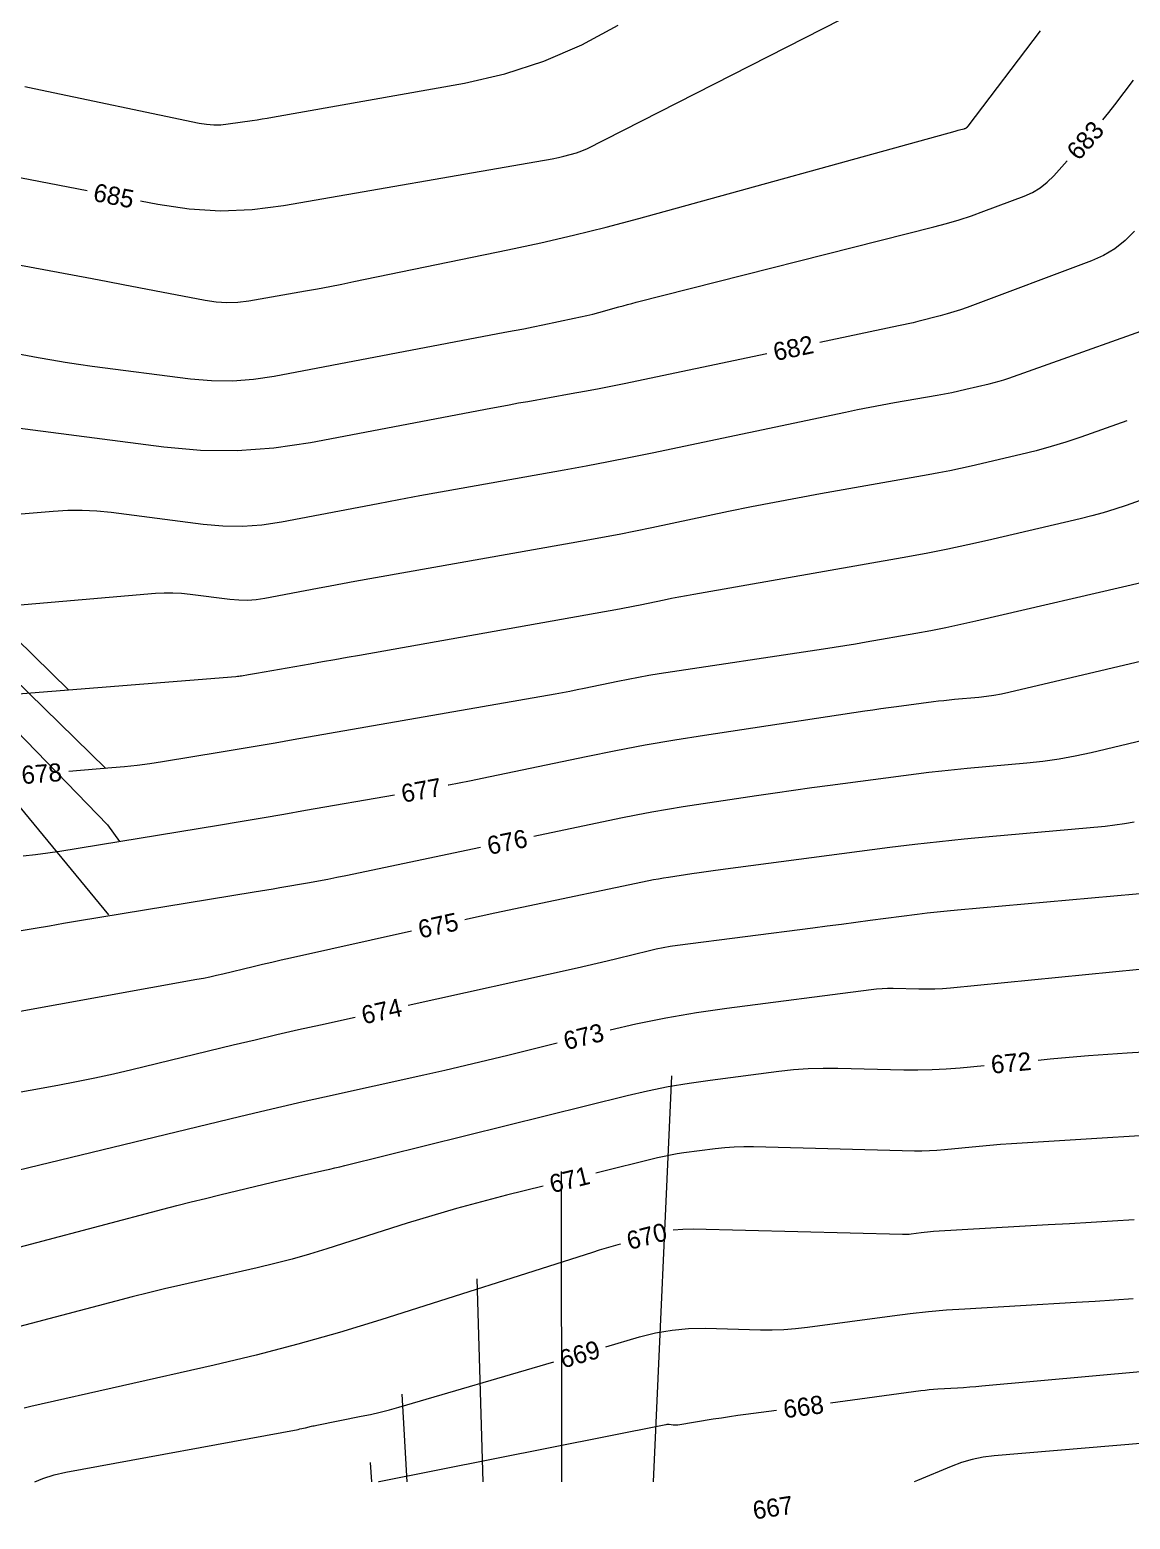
# Model space of a CAD drawing. Extents: x 9956 to 12723, y 9559 to 10903.
# Drawn here: x 11743.1 to 12107.6, y 9558.8 to 10052.1 of the extents above; entities that cross this region are included whole.
import ezdxf
from ezdxf.enums import TextEntityAlignment as Align

# ---------------------------------------------------------------- set-up
doc = ezdxf.new("R2010")
doc.units = 0
doc.header["$MEASUREMENT"] = 0
for name, color, linetype, lineweight in [('A-DOOR-IDEN', 7, 'Continuous', 0), ('A-SITE-EXJT', 7, 'Continuous', 0), ('G-ANNO-BRDR', 7, 'Continuous', 0), ('PROJECT AREA', 7, 'Continuous', 0)]:
    doc.layers.add(name, color=color, linetype=linetype, lineweight=lineweight)
doc.styles.add('Style-Font 001', font='Font 001.shx')

msp = doc.modelspace()

# ---------------------------------------------------------------- linework, layer by layer
at = {"layer": 'A-DOOR-IDEN', "color": 43, "linetype": 'Continuous', "lineweight": 0}
msp.add_line((11891.18, 9638.33), (11893.11, 9571.11), dxfattribs=at)
at = {"layer": 'A-SITE-EXJT', "color": 43, "linetype": 'Continuous', "lineweight": 0}
for p, q in [((11768.86, 9788.76), (11772.78, 9783.19)), ((11955.68, 9705.62), (11949.53, 9571.11)), ((11919.1, 9673.92), (11919.23, 9571.11)), ((11868.14, 9571.11), (11866.48, 9600.13)), ((11856.41, 9571.11), (11855.96, 9577.53))]:
    msp.add_line(p, q, dxfattribs=at)
at = {"layer": 'A-SITE-EXJT', "color": 43, "linetype": 'Continuous', "lineweight": 0, "flags": 128}
for points in [[(11755.99, 9833.39), (11703.46, 9884.79)], [(11768.23, 9807.43), (11696.65, 9877.46)], [(11768.86, 9788.76), (11691.19, 9868.81)], [(11769.23, 9758.96), (11686.22, 9859.69)]]:
    msp.add_lwpolyline(points, dxfattribs=at)
at = {"layer": 'G-ANNO-BRDR', "color": 43, "linetype": 'Continuous', "lineweight": 0, "flags": 128}
for points in [[(11728.62, 9976.19), (11763.75, 9969.68), (11768.9, 9968.72), (11774.06, 9967.75), (11779.21, 9966.77), (11784.35, 9965.77), (11801.16, 9962.5), (11804.77, 9961.97), (11808.38, 9961.76), (11811.99, 9961.89), (11815.6, 9962.35), (11834.4, 9965.62), (11838.42, 9966.33), (11842.44, 9967.08), (11846.45, 9967.86), (11850.46, 9968.67), (11901.46, 9979.17), (11912.37, 9981.51), (11923.24, 9984.03), (11934.06, 9986.74), (11944.83, 9989.62), (12049.57, 10018.55), (12049.94, 10018.65), (12050.3, 10018.74), (12050.66, 10018.84), (12051.03, 10018.93), (12052.54, 10019.31), (12052.63, 10019.34), (12052.72, 10019.37), (12052.81, 10019.4), (12052.9, 10019.43), (12053.2, 10019.54), (12053.26, 10019.57), (12053.32, 10019.6), (12053.37, 10019.64), (12053.41, 10019.69), (12053.67, 10019.97), (12053.72, 10020.04), (12053.77, 10020.1), (12053.83, 10020.16), (12053.88, 10020.23), (12077.94, 10051.8)], [(11741.44, 10033.31), (11744.53, 10032.67), (11799.19, 10021.2), (11801.59, 10020.8), (11803.99, 10020.62), (11806.39, 10020.66), (11808.81, 10020.91), (11816.7, 10022.06), (11818.39, 10022.32), (11820.08, 10022.59), (11821.76, 10022.87), (11823.45, 10023.16), (11887.05, 10034.46), (11900.46, 10037.48), (11913.41, 10041.69), (11925.92, 10047.09), (11937.97, 10053.68)], [(12098.59, 10022.28), (12100.56, 10024.71), (12102.49, 10027.2), (12108.75, 10035.41)], [(11725.18, 9947.36), (11745.89, 9943.53), (11750.33, 9942.74), (11754.78, 9942.01), (11759.24, 9941.34), (11763.71, 9940.73), (11796.27, 9936.53), (11803.24, 9935.9), (11810.19, 9935.83), (11817.13, 9936.32), (11824.05, 9937.35), (11900.45, 9951.89), (11903.58, 9952.49), (11906.72, 9953.1), (11909.85, 9953.73), (11912.98, 9954.37), (11923.46, 9956.53), (11925.51, 9956.97), (11927.56, 9957.44), (11929.6, 9957.95), (11931.63, 9958.5), (11938.25, 9960.32), (11939.66, 9960.71), (11941.09, 9961.09), (11942.51, 9961.47), (11943.93, 9961.83), (12042.52, 9986.79), (12046.73, 9987.92), (12050.91, 9989.16), (12055.05, 9990.52), (12059.15, 9992), (12072.5, 9997.01), (12075.25, 9998.23), (12077.8, 9999.76), (12080.14, 10001.59), (12082.27, 10003.72), (12086.73, 10008.74)], [(12109, 9985.35), (12105.91, 9982.25), (12102.51, 9979.59), (12098.81, 9977.38), (12094.8, 9975.6), (12053.63, 9960.15), (12051.42, 9959.36), (12049.2, 9958.63), (12046.95, 9957.96), (12044.69, 9957.35), (12037.25, 9955.47), (12035.66, 9955.08), (12034.06, 9954.7), (12032.46, 9954.33), (12030.85, 9953.99), (12004.82, 9948.51)], [(11728.32, 9890.75), (11750.83, 9892.68), (11755.65, 9892.97), (11760.46, 9893), (11765.27, 9892.76), (11770.07, 9892.27), (11800.5, 9888.35), (11807.01, 9887.76), (11813.5, 9887.7), (11819.98, 9888.15), (11826.45, 9889.12), (11858.49, 9895.22), (11865.36, 9896.51), (11872.23, 9897.79), (11879.1, 9899.04), (11885.98, 9900.28), (11920.12, 9906.35), (11927.43, 9907.68), (11934.73, 9909.06), (11942.02, 9910.51), (11949.29, 9912.01), (12013.25, 9925.46), (12017.3, 9926.29), (12021.35, 9927.09), (12025.41, 9927.86), (12029.48, 9928.59), (12043.71, 9931.1), (12046.08, 9931.54), (12048.46, 9932.01), (12050.82, 9932.51), (12053.18, 9933.04), (12060.87, 9934.82), (12062.51, 9935.23), (12064.14, 9935.68), (12065.75, 9936.18), (12067.36, 9936.72), (12127.53, 9958.13)], [(11987.2, 9944.81), (11939.94, 9934.87), (11935.57, 9933.97), (11931.19, 9933.1), (11926.81, 9932.27), (11922.42, 9931.47), (11908.07, 9928.92), (11904.99, 9928.37), (11901.92, 9927.8), (11898.85, 9927.23), (11895.78, 9926.66), (11836.07, 9915.3), (11823.96, 9913.48), (11811.82, 9912.63), (11799.65, 9912.76), (11787.46, 9913.85), (11735.53, 9920.55)], [(12123.61, 9900.73), (12106.22, 9894.54), (12102.47, 9893.27), (12098.7, 9892.1), (12094.89, 9891.05), (12091.05, 9890.1), (12060.36, 9882.97), (12053.78, 9881.49), (12047.17, 9880.1), (12040.55, 9878.79), (12033.91, 9877.57), (11963.04, 9865.08), (11960.58, 9864.64), (11958.13, 9864.17), (11955.68, 9863.69), (11953.24, 9863.18), (11945.26, 9861.51), (11943.55, 9861.15), (11941.84, 9860.81), (11940.12, 9860.49), (11938.4, 9860.18), (11852.27, 9844.86), (11848.18, 9844.13), (11844.09, 9843.41), (11840, 9842.69), (11835.91, 9841.97), (11818.18, 9838.86), (11817.51, 9838.75), (11816.83, 9838.63), (11816.15, 9838.52), (11815.48, 9838.41), (11813.26, 9838.04), (11812.79, 9837.97), (11812.31, 9837.91), (11811.84, 9837.85), (11811.36, 9837.81), (11719.74, 9830.5)], [(12112.71, 9869.26), (12056.51, 9856.21), (12051.54, 9855.09), (12046.55, 9854.04), (12041.55, 9853.06), (12036.54, 9852.14), (12020.13, 9849.24), (12016.62, 9848.64), (12013.1, 9848.05), (12009.57, 9847.48), (12006.04, 9846.94), (11951.57, 9838.72), (11948.13, 9838.17), (11944.7, 9837.58), (11941.28, 9836.94), (11937.87, 9836.25), (11926.73, 9833.92), (11924.35, 9833.43), (11921.96, 9832.96), (11919.56, 9832.51), (11917.16, 9832.08), (11830.33, 9816.87), (11824.38, 9815.83), (11818.42, 9814.82), (11812.46, 9813.81), (11806.49, 9812.83), (11787, 9809.63), (11782.82, 9808.99), (11778.63, 9808.43), (11774.43, 9807.97), (11770.22, 9807.59), (11755.97, 9806.45)], [(12132.05, 9847.86), (12067.36, 9832.55), (12064.92, 9832.02), (12062.46, 9831.58), (12059.99, 9831.22), (12057.5, 9830.96), (12049.36, 9830.23), (12047.62, 9830.06), (12045.88, 9829.88), (12044.14, 9829.68), (12042.4, 9829.46), (12030.18, 9827.86), (12027.56, 9827.51), (12024.94, 9827.15), (12022.33, 9826.78), (12019.71, 9826.39), (11966.62, 9818.38), (11956.78, 9816.82), (11946.96, 9815.12), (11937.17, 9813.29), (11927.4, 9811.31), (11895.54, 9804.63), (11888.7, 9803.23), (11881.86, 9801.89), (11881.63, 9801.84)], [(12119.2, 9818.41), (12094.64, 9812.6), (12089.36, 9811.45), (12084.05, 9810.49), (12078.71, 9809.72), (12073.34, 9809.15), (12053.6, 9807.38), (12049.37, 9806.98), (12045.15, 9806.54), (12040.93, 9806.05), (12036.72, 9805.52), (12008.24, 9801.8), (12002.14, 9800.98), (11996.04, 9800.14), (11989.95, 9799.27), (11983.86, 9798.36), (11959.56, 9794.7), (11954.36, 9793.87), (11949.17, 9792.98), (11944, 9792.01), (11938.83, 9790.96), (11910.03, 9784.93)], [(11863.92, 9798.63), (11834.45, 9793.47), (11827.23, 9792.21), (11820.01, 9790.98), (11812.78, 9789.76), (11805.56, 9788.57), (11753.07, 9779.96), (11749.02, 9779.34), (11744.97, 9778.8), (11740.9, 9778.35)], [(11892.41, 9781.24), (11847.81, 9771.89), (11844.8, 9771.27), (11841.78, 9770.68), (11838.76, 9770.11), (11835.74, 9769.57), (11825.85, 9767.84), (11823.73, 9767.47), (11821.61, 9767.11), (11819.49, 9766.75), (11817.36, 9766.4), (11758.92, 9756.81), (11754.24, 9756.04), (11749.57, 9755.24), (11744.89, 9754.42), (11740.22, 9753.59)], [(11868.38, 9728.97), (11924.42, 9741.38), (11927.72, 9742.12), (11931.01, 9742.88), (11934.3, 9743.66), (11937.59, 9744.46), (11948.31, 9747.12), (11950.61, 9747.65), (11952.93, 9748.12), (11955.26, 9748.53), (11957.6, 9748.86), (12002.5, 9754.67), (12007.25, 9755.28), (12012, 9755.9), (12016.75, 9756.52), (12021.5, 9757.14), (12037.02, 9759.17), (12040.35, 9759.58), (12043.68, 9759.97), (12047.02, 9760.32), (12050.35, 9760.63), (12124.36, 9767.26)], [(12119.63, 9741.67), (12048.05, 9734.67), (12045.44, 9734.46), (12042.83, 9734.32), (12040.22, 9734.27), (12037.61, 9734.3), (12029.07, 9734.51), (12027.24, 9734.52), (12025.41, 9734.47), (12023.59, 9734.34), (12021.77, 9734.14), (11974, 9727.96), (11963.88, 9726.51), (11953.82, 9724.76), (11943.82, 9722.74), (11935.28, 9720.75)], [(11723.59, 9697.33), (11752.35, 9702.53), (11758.5, 9703.69), (11764.64, 9704.94), (11770.75, 9706.28), (11776.85, 9707.71), (11810.48, 9715.85), (11817.69, 9717.58), (11824.91, 9719.27), (11832.14, 9720.93), (11839.37, 9722.55), (11850.81, 9725.08)], [(11917.8, 9716.45), (11901.45, 9712.4), (11894.5, 9710.7), (11887.54, 9709.05), (11880.57, 9707.43), (11873.58, 9705.87), (11840.66, 9698.58), (11833.61, 9697), (11826.57, 9695.38), (11819.53, 9693.73), (11812.5, 9692.05), (11728.51, 9671.71)], [(12077.1, 9710.81), (12081.05, 9711.2), (12087.43, 9711.79), (12093.81, 9712.33), (12100.2, 9712.81), (12106.59, 9713.24), (12130.01, 9714.7)], [(11724.39, 9644.84), (11787.1, 9661.4), (11791.82, 9662.64), (11796.56, 9663.85), (11801.3, 9665.03), (11806.04, 9666.2), (11823.46, 9670.41), (11825.84, 9670.98), (11828.21, 9671.54), (11830.59, 9672.08), (11832.97, 9672.62), (11840.76, 9674.34), (11842.42, 9674.72), (11844.09, 9675.1), (11845.75, 9675.5), (11847.41, 9675.9), (11940.91, 9699.05), (11947.74, 9700.64), (11954.6, 9702.03), (11961.51, 9703.22), (11968.45, 9704.22), (11991.18, 9707.16), (11996.06, 9707.7), (12000.95, 9708.04), (12005.84, 9708.2), (12010.75, 9708.17), (12032.6, 9707.61), (12037.28, 9707.57), (12041.95, 9707.66), (12046.62, 9707.9), (12051.29, 9708.29), (12059.19, 9709.06)], [(12135.48, 9687.31), (12071.78, 9683.34), (12068.24, 9683.1), (12064.69, 9682.83), (12061.15, 9682.53), (12057.61, 9682.2), (12046.05, 9681.07), (12043.57, 9680.87), (12041.09, 9680.74), (12038.6, 9680.69), (12036.12, 9680.71), (11982.83, 9682.07), (11979.64, 9682.09), (11976.46, 9681.99), (11973.29, 9681.76), (11970.12, 9681.42), (11959.77, 9680.08), (11957.56, 9679.76), (11955.37, 9679.38), (11953.18, 9678.94), (11951, 9678.43), (11930.6, 9673.38)], [(11913.13, 9669.05), (11901, 9666.05), (11892.72, 9663.93), (11884.47, 9661.67), (11876.27, 9659.28), (11868.1, 9656.76), (11841.47, 9648.3), (11835.75, 9646.54), (11830, 9644.91), (11824.21, 9643.41), (11818.39, 9642.02), (11793.14, 9636.29), (11787.74, 9635.04), (11782.35, 9633.74), (11776.96, 9632.4), (11771.59, 9631.01), (11723.32, 9618.26)], [(11933.91, 9615.9), (11945.01, 9619.14), (11950.39, 9620.49), (11955.83, 9621.42), (11961.33, 9621.91), (11966.88, 9621.99), (11985.1, 9621.52), (11989, 9621.5), (11992.9, 9621.63), (11996.78, 9621.92), (12000.66, 9622.37), (12028.71, 9626.15), (12034.73, 9626.9), (12040.76, 9627.54), (12046.8, 9628.06), (12052.85, 9628.47), (12089.66, 9630.59), (12095.97, 9630.98), (12102.28, 9631.42), (12108.59, 9631.91)], [(11744.69, 9571.11), (11747.42, 9572.26), (11751.15, 9573.47), (11755.01, 9574.35), (11831.94, 9588.52), (11832.56, 9588.64), (11833.18, 9588.76), (11833.79, 9588.9), (11834.4, 9589.04), (11836.4, 9589.53), (11836.83, 9589.63), (11837.26, 9589.73), (11837.69, 9589.82), (11838.13, 9589.91), (11852.83, 9592.83), (11855.97, 9593.49), (11859.1, 9594.22), (11862.21, 9595.02), (11865.3, 9595.88), (11916.63, 9610.86)], [(12130.54, 9609.33), (12058.44, 9602.77), (12056.44, 9602.59), (12054.44, 9602.44), (12052.43, 9602.29), (12050.42, 9602.17), (12043.87, 9601.79), (12042.46, 9601.7), (12041.06, 9601.58), (12039.66, 9601.43), (12038.26, 9601.25), (12008.29, 9597.21)], [(11990.45, 9594.81), (11980.28, 9593.44), (11977.58, 9593.07), (11974.88, 9592.68), (11972.19, 9592.27), (11969.5, 9591.85), (11957.72, 9589.95), (11957.33, 9589.9), (11956.94, 9589.88), (11956.55, 9589.89), (11956.16, 9589.92), (11954.89, 9590.08), (11954.62, 9590.1), (11954.35, 9590.1), (11954.08, 9590.08), (11953.81, 9590.04), (11858.86, 9571.17), (11858.57, 9571.11)], [(12142.5, 9586.5), (12062.49, 9579.72), (12058.84, 9579.27), (12055.25, 9578.54), (12051.74, 9577.52), (12048.3, 9576.23), (12037.15, 9571.55), (12036.02, 9571.11)]]:
    msp.add_lwpolyline(points, dxfattribs=at)
at = {"layer": 'PROJECT AREA', "color": 43, "linetype": 'Continuous', "lineweight": 0, "flags": 128}
for points in [[(11779.74, 9995.41), (11785.44, 9994.3), (11795.86, 9992.76), (11806.28, 9992.17), (11816.72, 9992.55), (11827.17, 9993.88), (11913.6, 10008.89), (11914.23, 10009), (11914.87, 10009.12), (11915.5, 10009.24), (11916.13, 10009.37), (11918.19, 10009.79), (11918.63, 10009.88), (11919.07, 10009.99), (11919.5, 10010.09), (11919.94, 10010.21), (11924.14, 10011.37), (11925.04, 10011.64), (11925.91, 10011.96), (11926.77, 10012.32), (11927.61, 10012.72), (12048, 10074.08)], [(11590.22, 10066.41), (11621.17, 10043.85), (11627.95, 10039.3), (11635.02, 10035.32), (11642.37, 10031.89), (11650.02, 10029.04), (11709, 10009.55), (11709.65, 10009.34), (11710.3, 10009.17), (11710.96, 10009.01), (11711.62, 10008.88), (11713.79, 10008.49), (11714.26, 10008.4), (11714.72, 10008.31), (11715.19, 10008.22), (11715.65, 10008.13), (11727.06, 10005.73), (11729.5, 10005.22), (11731.95, 10004.72), (11734.4, 10004.23), (11736.85, 10003.75), (11762.07, 9998.85)], [(12106.44, 9922.62), (12091.22, 9917.21), (12086.32, 9915.54), (12081.38, 9914.02), (12076.4, 9912.64), (12071.38, 9911.4), (12054.9, 9907.57), (12051.36, 9906.77), (12047.82, 9906.03), (12044.26, 9905.33), (12040.7, 9904.67), (12005.02, 9898.38), (11997.38, 9897), (11989.76, 9895.56), (11982.14, 9894.06), (11974.54, 9892.49), (11949.17, 9887.16), (11943.73, 9886.03), (11938.28, 9884.96), (11932.82, 9883.92), (11927.36, 9882.92), (11850.74, 9869.3), (11846.63, 9868.56), (11842.53, 9867.81), (11838.42, 9867.05), (11834.32, 9866.27), (11820.93, 9863.73), (11818.05, 9863.3), (11815.17, 9863.09), (11812.28, 9863.12), (11809.39, 9863.38), (11796.15, 9865.09), (11793.31, 9865.38), (11790.46, 9865.52), (11787.62, 9865.5), (11784.77, 9865.33), (11729.58, 9860.58)], [(12108.88, 9789.62), (12105.7, 9789.05), (12102.51, 9788.59), (12099.3, 9788.24), (12060.88, 9784.8), (12052.65, 9784.02), (12044.43, 9783.16), (12036.21, 9782.22), (12028.01, 9781.19), (11971.86, 9773.84), (11969.5, 9773.53), (11967.13, 9773.2), (11964.76, 9772.86), (11962.4, 9772.51), (11954.68, 9771.35), (11953.03, 9771.09), (11951.38, 9770.8), (11949.74, 9770.49), (11948.1, 9770.16), (11906.08, 9761.36), (11897.08, 9759.46), (11888.08, 9757.53), (11887.15, 9757.33)], [(11869.56, 9753.49), (11829.41, 9744.6), (11826.33, 9743.91), (11823.24, 9743.2), (11820.17, 9742.48), (11817.09, 9741.74), (11807.05, 9739.31), (11804.9, 9738.8), (11802.73, 9738.33), (11800.57, 9737.89), (11798.39, 9737.48), (11722.14, 9723.7)], [(12108.91, 9657.92), (12101.79, 9657.48), (12094.67, 9657.05), (12087.54, 9656.62), (12080.42, 9656.21), (12042.46, 9654.02), (12041.44, 9653.96), (12040.42, 9653.87), (12039.4, 9653.76), (12038.39, 9653.63), (12035.07, 9653.19), (12034.36, 9653.11), (12033.65, 9653.05), (12032.94, 9653.03), (12032.22, 9653.03), (11962.84, 9654.8), (11959.42, 9654.75), (11956.22, 9654.46)], [(11938.81, 9649.96), (11938.64, 9649.91), (11936.33, 9649.23), (11934.04, 9648.54), (11931.74, 9647.83), (11929.45, 9647.11), (11859.31, 9624.81), (11845.63, 9620.62), (11831.88, 9616.73), (11818.04, 9613.12), (11804.13, 9609.81), (11743.39, 9596.03), (11741.2, 9595.55)]]:
    msp.add_lwpolyline(points, dxfattribs=at)

# ---------------------------------------------------------------- texts
at = {"layer": 'G-ANNO-BRDR', "color": 43, "linetype": 'Continuous', "lineweight": 0, "style": 'Style-Font 001'}
for s, rotation, p in [('683', 48.7757, (12092.71, 10015.47)), ('682', 11.8762, (11996.01, 9946.66)), ('678', 4.56, (11747, 9805.74)), ('677', 10.2922, (11872.78, 9800.2)), ('676', 11.8346, (11901.22, 9783.08)), ('674', 12.4842, (11859.6, 9727.02)), ('673', 13.8397, (11926.53, 9718.61)), ('672', 5.5849, (12068.14, 9709.93)), ('671', 13.9051, (11921.87, 9671.22)), ('669', 16.2667, (11925.27, 9613.38)), ('668', 7.6763, (11999.37, 9596.01)), ('667', 8.6011, (11989.22, 9562.59))]:
    msp.add_text(s, height=6, rotation=rotation, dxfattribs=at).set_placement(p, align=Align.MIDDLE_CENTER)
at = {"layer": 'PROJECT AREA', "color": 43, "linetype": 'Continuous', "lineweight": 0, "style": 'Style-Font 001'}
for s, rotation, p in [('685', 348.9927, (11770.91, 9997.13)), ('675', 12.331, (11878.35, 9755.42)), ('670', 14.4951, (11947.45, 9652.48))]:
    msp.add_text(s, height=6, rotation=rotation, dxfattribs=at).set_placement(p, align=Align.MIDDLE_CENTER)

doc.saveas('drawing.dxf')
